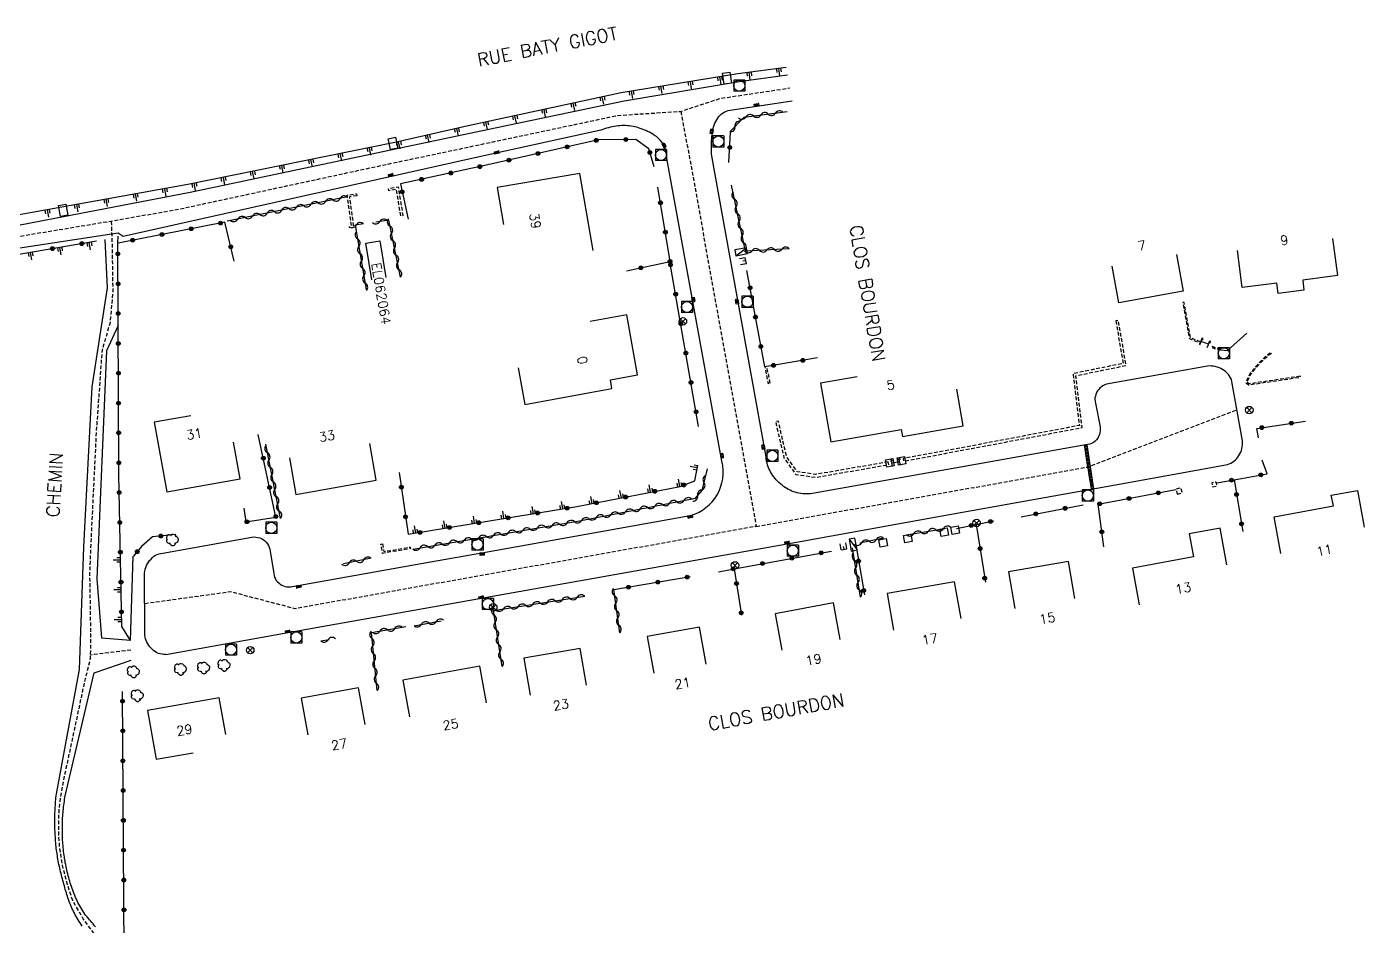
# Model space of a CAD drawing. Header units: millimetres. Extents: x 150037 to 150985, y 153000 to 154000.
# Drawn here: x 150688.9 to 150868.4, y 153595.1 to 153715.7 of the extents above; entities that cross this region are included whole.
import ezdxf
from ezdxf.enums import TextEntityAlignment as Align

# ---------------------------------------------------------------- set-up
doc = ezdxf.new("R2010")
doc.units = ezdxf.units.MM
doc.linetypes.add('DASHED', pattern=[0.75, 0.5, -0.25])
doc.layers.get('0').update_dxf_attribs({"linetype": 'CONTINUOUS'})
for name, color, linetype in [('W0001', 6, 'DASHED'), ('W0008', 7, 'CONTINUOUS'), ('W0017', 7, 'CONTINUOUS'), ('W0100', 7, 'CONTINUOUS'), ('W0105', 7, 'CONTINUOUS'), ('W0112', 1, 'DASHED'), ('W0211', 2, 'CONTINUOUS'), ('W0300', 7, 'CONTINUOUS'), ('W0310', 3, 'CONTINUOUS'), ('W0322', 7, 'CONTINUOUS'), ('W0400', 7, 'CONTINUOUS'), ('W0420', 7, 'CONTINUOUS'), ('W0430', 7, 'CONTINUOUS'), ('W0469', 7, 'CONTINUOUS'), ('W0984', 7, 'CONTINUOUS'), ('W0989', 7, 'CONTINUOUS'), ('W0991', 7, 'CONTINUOUS'), ('W1471', 7, 'CONTINUOUS')]:
    doc.layers.add(name, color=color, linetype=linetype)
doc.styles.get("Standard").update_dxf_attribs({"font": 'romans.shx', "width": 0.85})

# ---------------------------------------------------------------- blocks, each defined once
blk = doc.blocks.new('T400')
for p, q in [((-0.15, 0.3), (0.15, 0.3)), ((-0.15, -0.25), (-0.15, 0.3)), ((-0.15, 0.15), (0.15, 0.15)), ((-0.15, 0), (0.15, 0)), ((0.15, 0.3), (0.15, -0.25)), ((-0.15, -0.15), (0.15, -0.15)), ((-0.15, -0.25), (-0.15, -0.3)), ((-0.15, -0.3), (0.15, -0.3)), ((0.15, -0.3), (0.15, -0.25))]:
    blk.add_line(p, q)
blk = doc.blocks.new('T420')
for p, q in [((0.75, 0.75), (-0.75, 0.75)), ((-0.75, 0.75), (-0.75, -0.75)), ((0.75, 0.75), (0.75, -0.75)), ((0.75, -0.75), (-0.75, -0.75))]:
    blk.add_line(p, q)
blk.add_ellipse((0, 0), major_axis=(-0.53, 0.53), ratio=1, start_param=3.926991, end_param=10.210176)
blk = doc.blocks.new('T430')
at = {"flags": 128}
for points in [[(-0.4, 2.1), (0.4, 2.1)], [(-0.4, 2.1), (-0.4, 1.3)], [(0.8, 0.8), (-0.8, 0.8)], [(-0.8, 0.8), (-0.8, 0)], [(0.8, 0.8), (-0.8, 0)], [(-0.8, 0), (0.8, 0)], [(-0.4, 1.7), (0, 1.7)], [(-0.4, 1.3), (0.4, 1.3)], [(0.8, 0), (0.8, 0.8)]]:
    blk.add_lwpolyline(points, dxfattribs=at)
blk = doc.blocks.new('t105o')
for p, q in [((-0.5, 0), (0.5, 0)), ((0.5, 0), (0.2, 0.1)), ((0.5, 0), (0.2, -0.1))]:
    blk.add_line(p, q)
blk = doc.blocks.new('t112o')
at = {"color": 0, "linetype": 'Continuous'}
for p, q in [((-0.5, 0.5), (0.5, 0.5)), ((-0.5, -0.5), (-0.5, 0.5)), ((0.5, 0.5), (0.5, -0.5)), ((0.5, -0.5), (-0.5, -0.5))]:
    blk.add_line(p, q, dxfattribs=at)
blk = doc.blocks.new('T300')
for p, q in [((-0.8, 0.51), (-0.86, 0.34)), ((-0.86, 0.34), (-0.86, 0.17)), ((-0.86, 0.17), (-0.74, 0.06)), ((-0.69, 0.63), (-0.8, 0.51)), ((-0.8, -0.06), (-0.74, 0.06)), ((-0.74, 0.06), (-0.69, 0.11)), ((-0.57, 0.69), (-0.69, 0.63)), ((-0.46, 0.69), (-0.57, 0.69)), ((-0.29, 0.63), (-0.46, 0.69)), ((-0.29, 0.63), (-0.17, 0.74)), ((-0.23, 0.57), (-0.29, 0.63)), ((-0.17, 0.74), (-0.06, 0.8)), ((-0.06, 0.8), (0.06, 0.8)), ((0.06, 0.8), (0.23, 0.74)), ((0.23, 0.74), (0.34, 0.63)), ((0.34, 0.63), (0.4, 0.51)), ((0.46, 0.46), (0.34, 0.46)), ((0.4, 0.51), (0.4, 0.46)), ((0.57, 0.4), (0.46, 0.46)), ((0.57, 0.4), (0.69, 0.29)), ((0.69, 0.29), (0.74, 0.17)), ((0.74, 0.06), (0.69, -0.17)), ((0.74, 0.17), (0.74, 0.06)), ((-0.8, -0.17), (-0.8, -0.06)), ((-0.8, -0.23), (-0.8, -0.17)), ((-0.74, -0.34), (-0.8, -0.23)), ((-0.69, -0.4), (-0.74, -0.34)), ((-0.51, -0.46), (-0.69, -0.4)), ((-0.4, -0.46), (-0.51, -0.46)), ((-0.4, -0.46), (-0.34, -0.46)), ((-0.34, -0.46), (-0.34, -0.4)), ((-0.34, -0.51), (-0.34, -0.46)), ((-0.29, -0.63), (-0.34, -0.51)), ((-0.17, -0.74), (-0.29, -0.63)), ((-0.06, -0.8), (-0.17, -0.74)), ((0.06, -0.8), (-0.06, -0.8)), ((0.17, -0.74), (0.06, -0.8)), ((0.23, -0.69), (0.17, -0.74)), ((0.29, -0.46), (0.23, -0.46)), ((0.29, -0.63), (0.23, -0.69)), ((0.46, -0.4), (0.29, -0.46)), ((0.34, -0.51), (0.29, -0.63)), ((0.34, -0.51), (0.34, -0.46)), ((0.57, -0.34), (0.46, -0.4)), ((0.63, -0.29), (0.57, -0.34)), ((0.69, -0.17), (0.63, -0.29))]:
    blk.add_line(p, q)
blk = doc.blocks.new('t322o')
at = {"color": 0, "linetype": 'Continuous'}
for radius in [0.25, 0.15]:
    blk.add_circle((0, 0), radius, dxfattribs=at)
blk = doc.blocks.new('t310o')
at = {"color": 0, "linetype": 'Continuous'}
for centre, start, end in [((-0.5, 0.38), 216.8699, 323.1304), ((0.5, -0.37), 36.8699, 143.1303)]:
    blk.add_arc(centre, 0.625, start, end, dxfattribs=at)
blk = doc.blocks.new('t211o')
at = {"color": 0, "linetype": 'Continuous'}
for p, q in [((-0.29, 0.5), (-0.29, 0)), ((0, 1), (0, 0)), ((0.29, 0.5), (0.29, 0))]:
    blk.add_line(p, q, dxfattribs=at)
blk = doc.blocks.new('T1471')
at = {"color": 0, "linetype": 'Continuous', "flags": 128}
blk.add_lwpolyline([(-0.75, -0.5), (-0.75, 0.5), (0.75, 0.5), (0.75, -0.5), (-0.75, -0.5)], dxfattribs=at)
blk = doc.blocks.new('T469')
at = {"color": 0, "linetype": 'Continuous', "flags": 128}
for points in [[(-0.35, 0.35), (0.35, -0.35)], [(-0.35, -0.35), (0.35, 0.35)]]:
    blk.add_lwpolyline(points, dxfattribs=at)
at = {"color": 0, "linetype": 'Continuous'}
blk.add_circle((0, 0), 0.5, dxfattribs=at)

msp = doc.modelspace()

# ---------------------------------------------------------------- linework, layer by layer
at = {"layer": 'W0001', "flags": 128}
for points in [[(150593.63, 153689.09), (150593.63, 153689.09), (150616.07, 153686.9), (150622.62, 153685.94), (150630.22, 153684.16), (150637.42, 153682.75), (150645.27, 153682.9), (150658.25, 153683.99), (150669.82, 153685.23), (150685.89, 153687.32), (150700.61, 153689.76), (150709.39, 153691.3), (150735.86, 153697.01), (150768.22, 153703.86), (150776.67, 153704.4), (150781.93, 153706.13), (150791.31, 153707.54)], [(150776.67, 153704.4), (150777.87, 153698.1), (150781.55, 153677.72), (150786.8, 153648.74), (150766.23, 153645.06), (150724.91, 153637.7), (150716.29, 153639.96), (150704.73, 153638.37)], [(150674.94, 153579.25), (150680.68, 153578.78), (150689.77, 153576.46), (150696.54, 153573.89), (150699.99, 153572.42), (150703.64, 153569.64), (150702.55, 153576.5), (150701.41, 153586.16), (150700.83, 153589.3), (150699.54, 153591.96), (150697.98, 153594.07), (150696.47, 153596.14), (150695.08, 153598.57), (150694.36, 153600.71), (150693.7, 153603.3), (150693.32, 153605.78), (150693.19, 153607.56), (150693.19, 153609.29), (150693.28, 153611.07), (150693.55, 153613.05), (150694.08, 153615.69), (150696.78, 153628.3), (150697.46, 153631.02), (150697.52, 153633.75), (150697.38, 153642.41), (150697.61, 153647.98), (150698.27, 153661.43), (150699.05, 153672.37), (150700.13, 153676.14), (150700.5, 153680.14), (150700.39, 153686.76), (150700.28, 153689.71)], [(150786.8, 153648.74), (150804.89, 153651.98), (150831.29, 153656.7), (150851.28, 153664.36)], [(150702.88, 153632.14), (150697.47, 153631.49)]]:
    msp.add_lwpolyline(points, dxfattribs=at)
at = {"layer": 'W0008', "flags": 128}
for points in [[(150791.01, 153709.27), (150784.53, 153708.37), (150769.06, 153705.78), (150748.14, 153701.38), (150710.85, 153693.53), (150688, 153689.12)], [(150707.56, 153631.57), (150724.46, 153634.59), (150744.87, 153638.21), (150750.17, 153639.16), (150792.19, 153646.64), (150811.49, 153650.12), (150821.75, 153651.97), (150835.01, 153654.31), (150849.83, 153656.99), (150850.07, 153657.05), (150850.3, 153657.13), (150850.52, 153657.23), (150850.73, 153657.35), (150850.92, 153657.49), (150851.11, 153657.65), (150851.28, 153657.82), (150851.44, 153658.02), (150851.59, 153658.24), (150851.72, 153658.46), (150851.83, 153658.69), (150851.92, 153658.93), (150851.99, 153659.18), (150852.04, 153659.43), (150852.07, 153659.68), (150852.08, 153659.94), (150852.06, 153660.21), (150850.65, 153668.17), (150850.57, 153668.43), (150850.46, 153668.67), (150850.33, 153668.9), (150850.18, 153669.11), (150850.01, 153669.31), (150849.81, 153669.49), (150849.6, 153669.66), (150849.37, 153669.8), (150849.14, 153669.93), (150848.91, 153670.03), (150848.67, 153670.11), (150848.42, 153670.18), (150848.17, 153670.23), (150847.92, 153670.25), (150847.66, 153670.26), (150847.39, 153670.24), (150833.83, 153667.81), (150833.57, 153667.72), (150833.34, 153667.6), (150833.13, 153667.47), (150832.94, 153667.3), (150832.77, 153667.12), (150832.62, 153666.91), (150832.49, 153666.68), (150832.39, 153666.45), (150832.32, 153666.22), (150832.27, 153665.99), (150832.26, 153665.75), (150832.28, 153665.52), (150832.32, 153665.28), (150832.39, 153665.04), (150832.95, 153662.09), (150832.98, 153661.82), (150832.97, 153661.55), (150832.93, 153661.3), (150832.86, 153661.06), (150832.76, 153660.82), (150832.63, 153660.59), (150832.47, 153660.37), (150832.28, 153660.16), (150832.06, 153659.99), (150831.82, 153659.87), (150831.56, 153659.78), (150831.27, 153659.74), (150816.52, 153657.11), (150794.08, 153653.11), (150793.82, 153653.09), (150793.55, 153653.09), (150793.29, 153653.1), (150793.04, 153653.12), (150792.79, 153653.15), (150792.54, 153653.19), (150792.29, 153653.25), (150792.05, 153653.32), (150791.82, 153653.39), (150791.58, 153653.48), (150791.35, 153653.58), (150791.13, 153653.7), (150790.91, 153653.82), (150790.69, 153653.96), (150790.48, 153654.1), (150790.27, 153654.26), (150790.06, 153654.43), (150789.86, 153654.61), (150789.66, 153654.8), (150789.48, 153654.99), (150789.31, 153655.19), (150789.15, 153655.4), (150789, 153655.61), (150788.86, 153655.83), (150788.73, 153656.05), (150788.62, 153656.28), (150788.51, 153656.51), (150788.42, 153656.75), (150788.34, 153656.99), (150788.27, 153657.24), (150788.2, 153657.5), (150788.16, 153657.76), (150788.12, 153658.03), (150788.09, 153658.3), (150784.25, 153679.58), (150780.82, 153698.67), (150780.81, 153698.93), (150780.8, 153699.19), (150780.79, 153699.45), (150780.79, 153699.71), (150780.79, 153699.97), (150780.8, 153700.22), (150780.82, 153700.48), (150780.84, 153700.74), (150780.86, 153701), (150780.89, 153701.25), (150780.92, 153701.51), (150780.96, 153701.77), (150781.01, 153702.04), (150781.08, 153702.31), (150781.16, 153702.57), (150781.27, 153702.82), (150781.38, 153703.05), (150781.51, 153703.28), (150781.64, 153703.49), (150781.79, 153703.69), (150781.96, 153703.88), (150782.15, 153704.05), (150782.36, 153704.21), (150782.58, 153704.33), (150782.81, 153704.43), (150783.06, 153704.51), (150783.31, 153704.56), (150791.61, 153705.81)], [(150696.35, 153595.13), (150696.21, 153595.34), (150696.06, 153595.56), (150695.93, 153595.77), (150695.79, 153595.99), (150695.66, 153596.21), (150695.54, 153596.43), (150695.41, 153596.66), (150695.3, 153596.88), (150695.18, 153597.11), (150695.07, 153597.34), (150694.96, 153597.57), (150694.86, 153597.79), (150694.77, 153598.02), (150694.68, 153598.24), (150694.59, 153598.46), (150694.51, 153598.69), (150694.43, 153598.92), (150694.36, 153599.14), (150694.29, 153599.37), (150694.22, 153599.6), (150694.15, 153599.83), (150694.08, 153600.06), (150694.02, 153600.3), (150693.95, 153600.54), (150693.88, 153600.77), (150693.82, 153601.01), (150693.76, 153601.25), (150693.69, 153601.48), (150693.63, 153601.72), (150693.57, 153601.96), (150693.51, 153602.2), (150693.45, 153602.43), (150693.39, 153602.67), (150693.34, 153602.91), (150693.29, 153603.15), (150693.23, 153603.39), (150693.18, 153603.63), (150693.14, 153603.87), (150693.09, 153604.11), (150693.05, 153604.35), (150693.01, 153604.59), (150692.97, 153604.83), (150692.93, 153605.08), (150692.9, 153605.32), (150692.87, 153605.57), (150692.84, 153605.81), (150692.82, 153606.06), (150692.79, 153606.31), (150692.77, 153606.57), (150692.75, 153606.82), (150692.74, 153607.07), (150692.72, 153607.32), (150692.71, 153607.57), (150692.7, 153607.83), (150692.69, 153608.08), (150692.68, 153608.33), (150692.67, 153608.58), (150692.67, 153608.83), (150692.67, 153609.09), (150692.67, 153609.34), (150692.67, 153609.59), (150692.67, 153609.84), (150692.68, 153610.09), (150692.69, 153610.35), (150692.7, 153610.6), (150692.71, 153610.85), (150692.72, 153611.1), (150692.74, 153611.35), (150692.76, 153611.6), (150692.78, 153611.86), (150692.8, 153612.11), (150692.82, 153612.36), (150692.85, 153612.61), (150692.88, 153612.86), (150696, 153629.54), (150696.55, 153646.02), (150697.7, 153667.44), (150699.72, 153680.73), (150699.43, 153687.23)], [(150701.18, 153675.67), (150699.62, 153672.28), (150698.29, 153641.69), (150698.93, 153633.8), (150702.85, 153633.47)], [(150698.13, 153595.04), (150697.97, 153595.24), (150697.81, 153595.43), (150697.66, 153595.62), (150697.5, 153595.81), (150697.34, 153596), (150697.18, 153596.18), (150697.01, 153596.37), (150696.85, 153596.56), (150696.69, 153596.75), (150696.55, 153596.96), (150696.41, 153597.18), (150696.28, 153597.4), (150696.15, 153597.62), (150696.02, 153597.85), (150695.9, 153598.07), (150695.78, 153598.3), (150695.67, 153598.53), (150695.56, 153598.76), (150695.45, 153599), (150695.35, 153599.23), (150695.26, 153599.47), (150695.16, 153599.71), (150695.08, 153599.95), (150694.99, 153600.19), (150694.91, 153600.44), (150694.83, 153600.68), (150694.75, 153600.92), (150694.68, 153601.17), (150694.61, 153601.41), (150694.54, 153601.66), (150694.47, 153601.9), (150694.41, 153602.15), (150694.35, 153602.4), (150694.29, 153602.65), (150694.23, 153602.89), (150694.18, 153603.14), (150694.13, 153603.39), (150694.08, 153603.64), (150694.04, 153603.89), (150693.99, 153604.15), (150693.95, 153604.4), (150693.92, 153604.65), (150693.88, 153604.9), (150693.85, 153605.16), (150693.82, 153605.41), (150693.8, 153605.67), (150693.77, 153605.92), (150693.75, 153606.17), (150693.74, 153606.42), (150693.72, 153606.67), (150693.71, 153606.92), (150693.7, 153607.17), (150693.69, 153607.41), (150693.68, 153607.66), (150693.68, 153607.91), (150693.68, 153608.16), (150693.68, 153608.41), (150693.68, 153608.66), (150693.69, 153608.9), (150693.7, 153609.15), (150693.71, 153609.4), (150693.72, 153609.65), (150693.74, 153609.9), (150693.76, 153610.14), (150693.78, 153610.39), (150693.8, 153610.64), (150693.83, 153610.88), (150693.85, 153611.13), (150693.88, 153611.38), (150693.92, 153611.63), (150693.95, 153611.87), (150693.99, 153612.12), (150694.03, 153612.37), (150694.07, 153612.61), (150697.97, 153629.1), (150702.9, 153630.81)]]:
    msp.add_lwpolyline(points, dxfattribs=at)
msp.add_lwpolyline([(150707.57, 153631.57), (150707.31, 153631.57), (150707.07, 153631.59), (150706.83, 153631.64), (150706.6, 153631.71), (150706.38, 153631.8), (150706.17, 153631.92), (150705.96, 153632.06), (150705.77, 153632.22), (150705.58, 153632.4), (150705.42, 153632.59), (150705.27, 153632.78), (150705.14, 153632.99), (150705.03, 153633.2), (150704.93, 153633.42), (150704.85, 153633.65), (150704.79, 153633.89), (150704.75, 153634.14), (150704.73, 153634.39), (150704.69, 153642.47), (150704.74, 153642.74), (150704.8, 153643), (150704.89, 153643.25), (150704.99, 153643.5), (150705.11, 153643.73), (150705.25, 153643.95), (150705.4, 153644.16), (150705.58, 153644.37), (150705.77, 153644.56), (150705.97, 153644.73), (150706.18, 153644.87), (150706.41, 153644.98), (150706.64, 153645.07), (150706.89, 153645.13), (150707.15, 153645.16), (150719.13, 153647.31), (150719.4, 153647.33), (150719.67, 153647.32), (150719.92, 153647.27), (150720.17, 153647.2), (150720.41, 153647.1), (150720.63, 153646.97), (150720.85, 153646.8), (150721.05, 153646.62), (150721.22, 153646.41), (150721.35, 153646.19), (150721.46, 153645.95), (150721.52, 153645.7), (150721.56, 153645.43), (150722.07, 153642.41), (150722.1, 153642.16), (150722.17, 153641.93), (150722.27, 153641.72), (150722.39, 153641.51), (150722.54, 153641.33), (150722.72, 153641.16), (150722.92, 153641), (150723.13, 153640.87), (150723.35, 153640.77), (150723.58, 153640.7), (150723.81, 153640.65), (150724.06, 153640.63), (150724.31, 153640.63), (150743.1, 153643.98), (150750, 153645.21), (150777.95, 153650.19, 0.406373), (150782.19, 153657.49), (150774.77, 153698.36), (150774.75, 153698.64), (150774.71, 153698.9), (150774.66, 153699.16), (150774.59, 153699.4), (150774.5, 153699.64), (150774.4, 153699.87), (150774.27, 153700.08), (150774.13, 153700.29), (150773.98, 153700.49), (150773.8, 153700.67), (150773.61, 153700.85), (150773.4, 153701.02), (150773.17, 153701.18), (150772.94, 153701.33), (150772.7, 153701.47), (150772.46, 153701.6), (150772.22, 153701.72), (150771.98, 153701.83), (150771.73, 153701.94), (150771.49, 153702.03), (150771.25, 153702.12), (150771, 153702.2), (150770.76, 153702.26), (150770.51, 153702.32), (150770.27, 153702.37), (150770.02, 153702.41), (150769.77, 153702.45), (150769.52, 153702.47), (150769.27, 153702.49), (150769.02, 153702.49), (150768.77, 153702.49), (150768.51, 153702.48), (150768.26, 153702.45), (150768.01, 153702.42), (150767.75, 153702.38), (150767.49, 153702.34), (150767.24, 153702.28), (150766.98, 153702.21), (150766.72, 153702.14), (150766.46, 153702.05), (150766.2, 153701.96), (150765.94, 153701.86), (150749.45, 153698.26), (150701.84, 153687.62), (150701.17, 153688.06), (150680.92, 153684.98)], format="xyb", dxfattribs=at)
at = {"layer": 'W0017', "flags": 128}
msp.add_lwpolyline([(150852.63, 153674.64), (150849.99, 153672.3), (150849.17, 153672.38)], dxfattribs=at)
at = {"layer": 'W0100', "flags": 128}
for points in [[(150764.93, 153685.72), (150763.14, 153696.08), (150752.02, 153694.17), (150752.87, 153689.24)], [(150735.2, 153681.79), (150734.39, 153686.73), (150736.28, 153687.03), (150737.09, 153682.1)], [(150864.16, 153687.33), (150864.82, 153682.38), (150860.15, 153681.76), (150860.32, 153680.41), (150856.86, 153679.96), (150856.68, 153681.34), (150852.03, 153680.76), (150851.41, 153685.72)], [(150843.22, 153685.21), (150844.1, 153680.29), (150835.47, 153678.74), (150834.58, 153683.66)], [(150754.85, 153670.01), (150755.74, 153665.1), (150767.44, 153667.23), (150767.24, 153668.39), (150770.87, 153669.06), (150769.42, 153677.11), (150764.5, 153676.22)], [(150847.52, 153673.18), (150846.53, 153673.55)], [(150800.35, 153668.82), (150795.43, 153667.95), (150796.81, 153660.1), (150806.24, 153661.75), (150806.42, 153660.8), (150814.57, 153662.21), (150813.71, 153667.14)], [(150710.94, 153663.59), (150706.02, 153662.7), (150707.7, 153653.37), (150717.55, 153655.14), (150716.66, 153660.06)], [(150724.15, 153657.93), (150725.03, 153653.01), (150735.81, 153654.93), (150734.93, 153659.86)], [(150805, 153657.27), (150806.05, 153657.46)], [(150857.21, 153645.1), (150856.31, 153650.02), (150864.26, 153651.48), (150863.99, 153652.93), (150867.51, 153653.57), (150868.41, 153648.65)], [(150849.96, 153643.58), (150849.05, 153648.5), (150844.92, 153647.74), (150845.49, 153644.65), (150837.32, 153643.15), (150838.22, 153638.23)], [(150829.55, 153639.09), (150828.72, 153644.02), (150820.68, 153642.66), (150821.52, 153637.73)], [(150814.3, 153636.4), (150813.43, 153641.32), (150804.38, 153639.73), (150805.24, 153634.81)], [(150798.07, 153633.57), (150797.16, 153638.49), (150789.33, 153637.04), (150790.23, 153632.13)], [(150780.08, 153630.29), (150779.21, 153635.22), (150772.18, 153633.97), (150773.06, 153629.04)], [(150764.03, 153627.46), (150763.17, 153632.39), (150755.61, 153631.06), (150756.47, 153626.13)], [(150750.59, 153625.08), (150749.7, 153630), (150739.39, 153628.14), (150740.28, 153623.22)], [(150734.33, 153622.17), (150733.44, 153627.09), (150725.75, 153625.7), (150726.64, 153620.78)], [(150715.63, 153620.85), (150714.75, 153625.77), (150705.13, 153624.06), (150706.29, 153617.52), (150711.22, 153618.39)]]:
    msp.add_lwpolyline(points, dxfattribs=at)
at = {"layer": 'W0112', "flags": 128}
for points in [[(150733.2, 153693.08), (150732.2, 153692.96), (150732.75, 153689.07), (150732.49, 153689.03), (150731.91, 153693.18), (150733.17, 153693.34)], [(150739.1, 153690.38), (150738.51, 153693.95), (150737.49, 153693.74), (150737.44, 153694.02), (150738.74, 153694.28), (150739.38, 153690.42)], [(150846.39, 153673.63), (150846.33, 153673.51), (150845.09, 153674.06), (150844.22, 153678.78), (150844.06, 153678.75), (150844.94, 153673.94), (150846.41, 153673.3), (150846.53, 153673.56)], [(150835.06, 153676.31), (150836.06, 153670.6), (150829.33, 153669.22), (150830.17, 153662.28), (150815.72, 153659.54), (150806.54, 153657.85), (150806.6, 153657.51), (150815.79, 153659.2), (150830.55, 153662), (150829.71, 153668.95), (150836.46, 153670.33), (150835.39, 153676.37)], [(150849.19, 153672.5), (150848.34, 153672.72), (150847.94, 153672.87), (150847.9, 153672.78), (150848.31, 153672.62), (150849.17, 153672.4)], [(150859.83, 153668.88), (150852.97, 153667.86), (150852.65, 153668.08), (150853.12, 153669.05), (150853.26, 153669.25), (150853.42, 153669.45), (150853.58, 153669.65), (150853.74, 153669.85), (150853.91, 153670.05), (150854.08, 153670.24), (150854.25, 153670.43), (150854.43, 153670.62), (150854.61, 153670.8), (150854.79, 153670.98), (150854.98, 153671.16), (150855.17, 153671.33), (150855.36, 153671.5), (150855.56, 153671.66), (150855.75, 153671.82), (150855.96, 153671.98), (150855.88, 153672.08), (150855.68, 153671.92), (150855.48, 153671.76), (150855.28, 153671.59), (150855.08, 153671.42), (150854.89, 153671.25), (150854.7, 153671.07), (150854.52, 153670.89), (150854.34, 153670.7), (150854.16, 153670.52), (150853.98, 153670.32), (150853.81, 153670.13), (150853.64, 153669.93), (150853.48, 153669.73), (150853.32, 153669.53), (150853.16, 153669.32), (150853.01, 153669.11), (150852.5, 153668.04), (150852.93, 153667.73), (150859.84, 153668.76)], [(150788.68, 153667.96), (150788.23, 153670.19), (150787.95, 153670.13), (150788.39, 153667.91)], [(150804.53, 153657.39), (150794.78, 153655.71), (150792.32, 153656.07), (150790.88, 153658.09), (150789.77, 153662.87), (150789.4, 153662.78), (150790.53, 153657.93), (150792.1, 153655.71), (150794.78, 153655.33), (150804.59, 153657.02)], [(150843.32, 153653.08), (150843.98, 153653.24), (150843.82, 153653.89), (150843.16, 153653.73)], [(150848.04, 153654.06), (150848.64, 153654.18), (150848.53, 153654.69), (150847.93, 153654.57)], [(150736.65, 153646.4), (150736.84, 153645.37), (150740.37, 153645.97), (150740.41, 153645.76), (150736.67, 153645.13), (150736.44, 153646.36)]]:
    msp.add_lwpolyline(points, close=True, dxfattribs=at)
at = {"layer": 'W0211', "flags": 128}
for points in [[(150790.83, 153710.27), (150784.34, 153709.45), (150768.66, 153706.89), (150748.15, 153702.45), (150738.32, 153700.22), (150710.53, 153694.58), (150687.39, 153690.44)], [(150702.83, 153633.43), (150703.2, 153644.75)], [(150702.83, 153633.46), (150701.68, 153635.31)]]:
    msp.add_lwpolyline(points, dxfattribs=at)
at = {"layer": 'W0310', "flags": 128}
for points in [[(150783.27, 153701.66), (150785.18, 153703.62), (150790.95, 153704.36)], [(150791.24, 153685.98), (150785.35, 153685.67), (150783.5, 153694.52)], [(150731.95, 153692.92), (150715.8, 153689.69)], [(150739.08, 153682.17), (150737.49, 153689.8), (150735.76, 153689.56)], [(150734.1, 153689.33), (150732.99, 153689.13), (150734.47, 153680.53)], [(150722.98, 153649.8), (150720.98, 153659.78)], [(150740.7, 153645.71), (150763.09, 153649.5), (150778.65, 153652.54), (150779.53, 153653.55), (150780.27, 153656.48)], [(150806.98, 153647.62), (150812.1, 153648.47)], [(150803.89, 153647.18), (150800.72, 153646.51)], [(150800.8, 153639.25), (150799.73, 153645.89)], [(150735.11, 153644.47), (150731.42, 153643.72)], [(150752.71, 153629.94), (150751.53, 153637.47), (150763.79, 153639.4)], [(150768.51, 153634.49), (150767.7, 153640.26)], [(150740.89, 153635.43), (150744.53, 153636.09)], [(150735.94, 153626.72), (150735.15, 153634.5), (150739.8, 153635.3)], [(150728.36, 153633.41), (150729.48, 153633.56)]]:
    msp.add_lwpolyline(points, dxfattribs=at)
at = {"layer": 'W0322', "flags": 128}
for points in [[(150773.11, 153696.97), (150772.4, 153699.37), (150770.66, 153700.64), (150765.62, 153700.58), (150750.8, 153697.22), (150739.05, 153694.66), (150740.1, 153689.93)], [(150783.13, 153697.56), (150783.37, 153701.62)], [(150769.38, 153683.01), (150775.27, 153684.28), (150773.61, 153694.23)], [(150716.74, 153684.29), (150715.49, 153689.54), (150701.16, 153686.74)], [(150701.66, 153635.28), (150701.44, 153646.69), (150701.26, 153655.71), (150701.14, 153686.77), (150701.16, 153687.68)], [(150698.28, 153687), (150682.89, 153684.37)], [(150779.08, 153662.14), (150775.23, 153684.27)], [(150795.04, 153671.34), (150787.94, 153670.13), (150785.55, 153683.07)], [(150854.22, 153660.6), (150853.98, 153661.86), (150853.99, 153661.89), (150860.53, 153662.86)], [(150718.04, 153651.2), (150718.32, 153649.35), (150722.35, 153650), (150719.97, 153661.07)], [(150848.62, 153654.58), (150850.96, 153655.01), (150855.39, 153655.81), (150854.72, 153657.63)], [(150738.89, 153655.97), (150740.08, 153647.68), (150762.74, 153651.4), (150776.6, 153654.11), (150778.56, 153654.85), (150778.96, 153656.95)], [(150833.46, 153646.02), (150832.68, 153651.74), (150843.14, 153653.67)], [(150850.94, 153655), (150852.11, 153648.08)], [(150822.38, 153650.04), (150830.68, 153651.64)], [(150813.69, 153648.44), (150816.34, 153649.01), (150817.56, 153641.26)], [(150816.28, 153649.01), (150818.68, 153649.48)], [(150708.9, 153647.65), (150705.79, 153647.33), (150704.3, 153646.04), (150703.22, 153644.73)], [(150781.76, 153642.65), (150783.84, 153643.06), (150796.89, 153645.44)], [(150800.2, 153646.07), (150801.34, 153639.56)], [(150783.84, 153643.07), (150784.84, 153636.84)], [(150767.7, 153640.26), (150777.95, 153642.01)], [(150706.36, 153592.69), (150701.99, 153591.78), (150701.75, 153626.61)]]:
    msp.add_lwpolyline(points, dxfattribs=at)

# ---------------------------------------------------------------- block references
at = {"layer": 'W0105'}
for p, rotation in [((150846.53, 153673.55), 68.40035875494561), ((150847.52, 153673.18), 67.35027899952526), ((150805, 153657.27), 100.706540927631), ((150806.05, 153657.46), 101.2193720233609)]:
    msp.add_blockref('t105o', p, dxfattribs=dict(at, rotation=rotation))
at = {"layer": 'W0112'}
for p, rotation in [((150804.72, 153657.26), 10.14623239446455), ((150806.3, 153657.55), 190.1462323944645), ((150812.01, 153647.98), 10.39898374185574), ((150813.49, 153648.25), 190.3989837416559), ((150803.86, 153646.52), 10.51329812305257), ((150807.16, 153647.13), 190.5132981231434)]:
    msp.add_blockref('t112o', p, dxfattribs=dict(at, rotation=rotation))
at = {"layer": 'W0211'}
for p, rotation in [((150785.87, 153709.64), 187.2367466946017), ((150789.84, 153710.15), 187.2367466946017), ((150774.02, 153707.77), 189.2533387206179), ((150777.97, 153708.41), 189.2533387206179), ((150781.92, 153709.05), 189.2533387206179), ((150762.24, 153705.5), 192.2239268028695), ((150766.15, 153706.35), 192.2239268028695), ((150770.07, 153707.12), 189.2533387206179), ((150754.42, 153703.81), 192.2239268028695), ((150758.33, 153704.65), 192.2239268028695), ((150746.61, 153702.1), 192.7904026635723), ((150750.51, 153702.96), 192.2239268028695), ((150738.81, 153700.33), 192.7904026635723), ((150742.71, 153701.21), 192.7904026635723), ((150730.97, 153698.73), 191.4663282115905), ((150734.89, 153699.52), 191.4663282115905), ((150723.13, 153697.14), 191.4663282115905), ((150727.05, 153697.93), 191.4663282115905), ((150711.37, 153694.75), 191.4663282115905), ((150715.29, 153695.54), 191.4663282115905), ((150719.21, 153696.34), 191.4663282115905), ((150703.5, 153693.32), 190.1468092739483), ((150707.43, 153694.03), 190.1468092739483), ((150691.68, 153691.21), 190.1468092739483), ((150695.62, 153691.91), 190.1468092739483), ((150699.56, 153692.62), 190.1468092739483), ((150693.35, 153686.16), 189.6764568927027), ((150697.3, 153686.83), 189.6764568927027), ((150689.41, 153685.48), 189.6764568927027), ((150778.9, 153656.63), 79.21530843316468), ((150768.66, 153652.56), 11.06496392399369), ((150772.59, 153653.33), 11.06496392399369), ((150776.52, 153654.1), 11.06496392399369), ((150760.8, 153651.08), 9.33481479777812), ((150764.74, 153651.79), 11.06496392399369), ((150748.96, 153649.14), 9.33481479777812), ((150752.91, 153649.79), 9.33481479777812), ((150756.86, 153650.43), 9.33481479777812), ((150741.07, 153647.84), 9.33481479777812), ((150745.01, 153648.49), 9.33481479777812), ((150701.49, 153644.28), 91.1271513485178), ((150701.57, 153640.28), 91.1271513485178), ((150701.64, 153636.28), 91.1271513485178)]:
    msp.add_blockref('t211o', p, dxfattribs=dict(at, rotation=rotation))
at = {"layer": 'W0300'}
for p in [(150708.5, 153646.92), (150709.58, 153629.57), (150712.68, 153629.75), (150715.43, 153630.1), (150703.25, 153629.23), (150703.78, 153626.03)]:
    msp.add_blockref('T300', p, dxfattribs=at)
at = {"layer": 'W0310'}
for p, rotation in [((150785.43, 153703.65), 7.248537961220245), ((150787.42, 153703.91), 7.248537961220245), ((150789.4, 153704.16), 7.248537961220245), ((150783.96, 153702.37), 45.83356992077362), ((150730.97, 153692.72), 191.3144647998516), ((150783.9, 153692.62), 101.8037631608161), ((150723.12, 153691.15), 191.3144647998516), ((150725.09, 153691.54), 191.3144647998516), ((150727.05, 153691.94), 191.3144647998516), ((150729.01, 153692.33), 191.3144647998516), ((150784.31, 153690.67), 101.8037631608161), ((150717.24, 153689.97), 191.3144647998516), ((150719.2, 153690.37), 191.3144647998516), ((150721.16, 153690.76), 191.3144647998516), ((150733.11, 153689.15), 190.3689738814748), ((150736.3, 153689.63), 188.0896022204401), ((150737.66, 153689.02), 101.7327846209403), ((150784.72, 153688.71), 101.8037631608161), ((150733.31, 153687.28), 279.7567456790705), ((150738.06, 153687.06), 101.7327846209403), ((150785.13, 153686.75), 101.8037631608161), ((150733.64, 153685.31), 279.7567456790705), ((150738.47, 153685.1), 101.7327846209403), ((150786.25, 153685.72), 182.9774386052444), ((150788.25, 153685.82), 182.9774386052444), ((150790.24, 153685.92), 182.9774386052444), ((150733.98, 153683.34), 279.7567456790705), ((150738.88, 153683.14), 101.7327846209403), ((150734.32, 153681.37), 279.7567456790705), ((150721.21, 153658.62), 101.3096022588302), ((150721.6, 153656.66), 101.3096022588302), ((150722, 153654.7), 101.3096022588302), ((150779.8, 153654.62), 75.92262100703601), ((150722.39, 153652.74), 101.3096022588302), ((150778.94, 153652.87), 48.80169812093722), ((150722.78, 153650.78), 101.3096022588302), ((150773.19, 153651.47), 11.0696213342778), ((150775.16, 153651.86), 11.0696213342778), ((150777.12, 153652.24), 11.0696213342778), ((150763.38, 153649.55), 11.0696213342778), ((150765.34, 153649.94), 11.0696213342778), ((150767.3, 153650.32), 11.0696213342778), ((150769.27, 153650.71), 11.0696213342778), ((150771.23, 153651.09), 11.0696213342778), ((150753.52, 153647.88), 9.602500991615491), ((150755.49, 153648.21), 9.602500991615491), ((150757.46, 153648.55), 9.602500991615491), ((150759.44, 153648.88), 9.602500991615491), ((150761.41, 153649.21), 9.602500991615491), ((150807.97, 153647.78), 9.484244695027552), ((150809.94, 153648.11), 9.484244695027552), ((150811.92, 153648.44), 9.484244695027552), ((150743.66, 153646.21), 9.602500991615491), ((150745.63, 153646.54), 9.602500991615491), ((150747.6, 153646.88), 9.602500991615491), ((150749.58, 153647.21), 9.602500991615491), ((150751.55, 153647.55), 9.602500991615491), ((150800.96, 153646.56), 192.0039204661144), ((150802.92, 153646.97), 192.0039204661144), ((150734.13, 153644.27), 191.4152271997702), ((150741.69, 153645.88), 9.602500991615491), ((150800, 153644.19), 99.09994886384521), ((150732.17, 153643.87), 191.4152271997702), ((150800.32, 153642.21), 99.09994886384521), ((150800.64, 153640.24), 99.09994886384521), ((150760.79, 153638.93), 8.950497918438638), ((150762.77, 153639.24), 8.950497918438638), ((150767.81, 153639.44), 98.04097578012187), ((150751.62, 153636.86), 98.9101564922288), ((150752.89, 153637.68), 8.950497918438638), ((150754.87, 153638), 8.950497918438638), ((150756.84, 153638.31), 8.950497918438638), ((150758.82, 153638.62), 8.950497918438638), ((150768.09, 153637.46), 98.04097578012187), ((150741.87, 153635.61), 10.32909955769795), ((150743.84, 153635.97), 10.32909955769795), ((150751.93, 153634.88), 98.9101564922288), ((150768.37, 153635.48), 98.04097578012187), ((150729.35, 153633.54), 7.536289872789105), ((150735.23, 153633.69), 95.85500930652564), ((150736.32, 153634.7), 9.75554808291855), ((150738.29, 153635.04), 9.75554808291855), ((150752.24, 153632.91), 98.9101564922288), ((150735.43, 153631.7), 95.85500930652564), ((150735.64, 153629.71), 95.85500930652564), ((150752.55, 153630.93), 98.9101564922288), ((150735.84, 153627.72), 95.85500930652564)]:
    msp.add_blockref('t310o', p, dxfattribs=dict(at, rotation=rotation))
at = {"layer": 'W0322'}
for p, rotation in [((150765.33, 153700.51), 192.7708689689148), ((150769.32, 153700.62), 180.6715486977081), ((150757.52, 153698.74), 192.7708689689148), ((150761.43, 153699.63), 192.7708689689148), ((150772.54, 153698.88), 106.6061457099735), ((150783.25, 153699.56), 86.74109632269106), ((150749.72, 153696.99), 192.3134168926607), ((150753.62, 153697.86), 192.7708689689148), ((150741.9, 153695.28), 192.3134168926607), ((150745.81, 153696.13), 192.3134168926607), ((150739.28, 153693.61), 282.606460511889), ((150773.96, 153692.15), 99.44044701255697), ((150714.9, 153689.42), 191.0521866116759), ((150707.05, 153687.89), 191.0521866116759), ((150710.97, 153688.66), 191.0521866116759), ((150774.61, 153688.21), 99.44044701255697), ((150692.37, 153685.99), 189.6764568927027), ((150696.31, 153686.66), 189.6764568927027), ((150703.12, 153687.12), 191.0521866116759), ((150716.28, 153686.23), 103.3877352371856), ((150701.14, 153685.28), 90.22955597129463), ((150775.24, 153684.28), 12.18058233964827), ((150775.31, 153683.82), 99.85222522246598), ((150771.33, 153683.43), 12.18058233964827), ((150701.16, 153681.28), 90.22955597129463), ((150785.98, 153680.75), 100.4490056061452), ((150776, 153679.88), 99.85222522246598), ((150701.18, 153677.28), 90.22955597129463), ((150786.71, 153676.82), 100.4490056061452), ((150776.68, 153675.93), 99.85222522246598), ((150701.19, 153673.28), 90.22955597129463), ((150777.37, 153671.99), 99.85222522246598), ((150787.43, 153672.88), 100.4490056061452), ((150789.13, 153670.34), 189.6422394466368), ((150793.07, 153671.01), 189.6422394466368), ((150701.21, 153669.28), 90.22955597129463), ((150778.05, 153668.05), 99.85222522246598), ((150701.22, 153665.28), 90.22955597129463), ((150778.73, 153664.11), 99.85222522246598), ((150858.62, 153662.58), 8.442349050883685), ((150701.24, 153661.28), 90.22955597129463), ((150854.67, 153661.99), 8.442349050883685), ((150701.26, 153657.28), 90.22955597129463), ((150720.66, 153657.88), 102.1008645322757), ((150854.53, 153655.65), 10.24680162159398), ((150701.31, 153653.28), 91.12715134848935), ((150721.5, 153653.97), 102.1008645322757), ((150739.18, 153653.99), 278.1561669961926), ((150773.2, 153653.45), 11.06496392399369), ((150777.1, 153654.3), 20.56659010080478), ((150840.77, 153653.23), 10.44778151468922), ((150850.59, 153654.94), 10.35974517563267), ((150765.35, 153651.91), 11.06496392399369), ((150769.28, 153652.68), 11.06496392399369), ((150832.9, 153651.78), 10.44778151468922), ((150836.84, 153652.5), 10.44778151468922), ((150851.27, 153653.02), 279.5720566563094), ((150722.34, 153650.06), 102.1008645322757), ((150739.74, 153650.03), 278.1561669961926), ((150753.52, 153649.89), 9.33481479777812), ((150757.47, 153650.54), 9.33481479777812), ((150761.42, 153651.18), 9.33481479777812), ((150824.34, 153650.42), 10.92089268996884), ((150828.27, 153651.17), 10.92089268996884), ((150701.39, 153649.28), 91.12715134848935), ((150718.46, 153649.37), 9.153257338729656), ((150741.68, 153647.94), 9.33481479777812), ((150745.63, 153648.59), 9.33481479777812), ((150749.58, 153649.24), 9.33481479777812), ((150815.64, 153648.86), 12.04042117756437), ((150818.24, 153649.4), 11.18428708348229), ((150833.19, 153648), 97.80206734866009), ((150851.94, 153649.08), 279.5720566563094), ((150706.91, 153647.45), 185.8904194520405), ((150701.47, 153645.28), 91.12715134848935), ((150703.73, 153645.35), 230.3785773989592), ((150791.59, 153644.48), 10.32883713841025), ((150795.53, 153645.19), 10.32883713841025), ((150816.85, 153645.76), 278.923933568547), ((150783.72, 153643.04), 11.24144642387102), ((150787.66, 153643.76), 10.32883713841025), ((150800.54, 153644.1), 279.9042191110459), ((150701.55, 153641.28), 91.12715134848935), ((150773.61, 153641.27), 9.697065295648207), ((150777.55, 153641.94), 9.697065295648207), ((150784.16, 153641.09), 279.1189270380323), ((150817.47, 153641.81), 278.923933568547), ((150769.67, 153640.59), 9.697065295648207), ((150801.23, 153640.16), 279.9042191110459), ((150701.62, 153637.28), 91.12715134848935), ((150784.79, 153637.14), 279.1189270380323), ((150701.76, 153625.32), 90.39124582451078), ((150701.79, 153621.32), 90.39124582451078), ((150701.81, 153617.32), 90.39124582451078), ((150701.84, 153613.32), 90.39124582451078), ((150701.87, 153609.32), 90.39124582451078), ((150701.9, 153605.32), 90.39124582451078), ((150701.92, 153601.32), 90.39124582451078), ((150701.95, 153597.32), 90.39124582451078)]:
    msp.add_blockref('t322o', p, dxfattribs=dict(at, rotation=rotation))
at = {"layer": 'W0400'}
for p, rotation in [((150786.86, 153705.26), 98.57999493936161), ((150780.82, 153701.71), 171.2363883964718), ((150752, 153698.89), 102.3244271539323), ((150774.43, 153699.83), 24.93575100093413), ((150737.77, 153695.85), 102.5894556700176), ((150778.37, 153679.18), 10.28970560622235), ((150784.22, 153678.88), 190.2285897144087), ((150787.76, 153659.36), 190.2285897222285), ((150831.06, 153659.37), 8.97821347070062), ((150831.15, 153658.78), 8.97821347070062), ((150782.2, 153658.24), 10.2897056015907), ((150831.25, 153658.18), 8.97821347070062), ((150831.34, 153657.59), 8.97821347070062), ((150831.43, 153657), 8.97821347070062), ((150831.53, 153656.41), 8.97821347070062), ((150831.62, 153655.81), 8.97821347070062), ((150831.71, 153655.22), 8.97821347070062), ((150831.81, 153654.63), 8.97821347070062), ((150831.89, 153654.11), 188.9782134707006), ((150777.92, 153650.03), 280.1000235031044), ((150790.96, 153646.56), 100.0915130162686), ((150750, 153645.05), 271.0774931170412), ((150725.39, 153640.67), 280.1211361977537), ((150749.91, 153639.22), 100.1105331106399), ((150723.94, 153634.64), 100.1361931187955)]:
    msp.add_blockref('T400', p, dxfattribs=dict(at, rotation=rotation))
at = {"layer": 'W0420'}
for p in [(150784.53, 153707.84), (150781.72, 153700.36), (150774.03, 153698.55), (150777.52, 153678.16), (150785.63, 153678.87), (150849.56, 153671.96), (150788.97, 153658.2), (150831.31, 153652.88), (150721.72, 153648.55), (150749.4, 153646.31), (150791.72, 153645.48), (150750.79, 153638.33), (150725.08, 153633.85), (150716.32, 153632.21)]:
    msp.add_blockref('T420', p, dxfattribs=at)
at = {"layer": 'W0430'}
for p, rotation in [((150784.72, 153685.97), 190.1686685776656), ((150800.19, 153646.37), 100.2222827641615)]:
    msp.add_blockref('T430', p, dxfattribs=dict(at, rotation=rotation))
at = {"layer": 'W0469'}
for p in [(150776.97, 153676.24), (150852.98, 153664.34), (150816.38, 153649.2), (150783.95, 153643.51), (150751.51, 153637.89), (150718.9, 153632.15)]:
    msp.add_blockref('T469', p, dxfattribs=at)
at = {"layer": 'W1471'}
for p, rotation in [((150782.88, 153708.85), 279.5234145463727), ((150738.06, 153700.1), 281.87877274864), ((150693.78, 153691.13), 280.9465424712967)]:
    msp.add_blockref('T1471', p, dxfattribs=dict(at, rotation=rotation))

# ---------------------------------------------------------------- texts
at = {"layer": 'W0984'}
msp.add_text('EL062064', height=1.25, rotation=279.5447, dxfattribs=at).set_placement((150736.47, 153679.97), align=Align.MIDDLE)
at = {"layer": 'W0989'}
for s, rotation, p in [('RUE BATY GIGOT', 10.9758, (150758.77, 153713.08)), ('CLOS BOURDON', 279.7362, (150801.75, 153679.99)), ('CHEMIN', 86.6305, (150692.64, 153654.32)), ('CLOS BOURDON', 10.2685, (150789.47, 153623.87))]:
    msp.add_text(s, height=1.75, rotation=rotation, dxfattribs=at).set_placement(p, align=Align.MIDDLE)
at = {"layer": 'W0991'}
for s, rotation, p in [('39', 279.7605, (150757.14, 153689.71)), ('9', 7.515, (150857.68, 153687.12)), ('7', 10.1915, (150838.55, 153686.41)), ('0', 281.1117, (150763.48, 153671.03)), ('5', 9.3173, (150804.85, 153667.71)), ('31', 10.196, (150711.38, 153661.14)), ('33', 10.1347, (150729.19, 153660.86)), ('11', 11.3443, (150863.06, 153645.54)), ('13', 10.5078, (150844.12, 153640.46)), ('15', 9.6039, (150825.87, 153636.44)), ('17', 9.9698, (150810.12, 153633.63)), ('19', 10.4395, (150794.51, 153630.88)), ('21', 10.0732, (150776.92, 153627.7)), ('23', 9.9534, (150760.6, 153624.83)), ('29', 10.0961, (150710.07, 153621.45)), ('25', 10.2525, (150745.79, 153622.18)), ('27', 10.219, (150730.84, 153619.51))]:
    msp.add_text(s, height=1.25, rotation=rotation, dxfattribs=at).set_placement(p, align=Align.MIDDLE)

doc.saveas('drawing.dxf')
